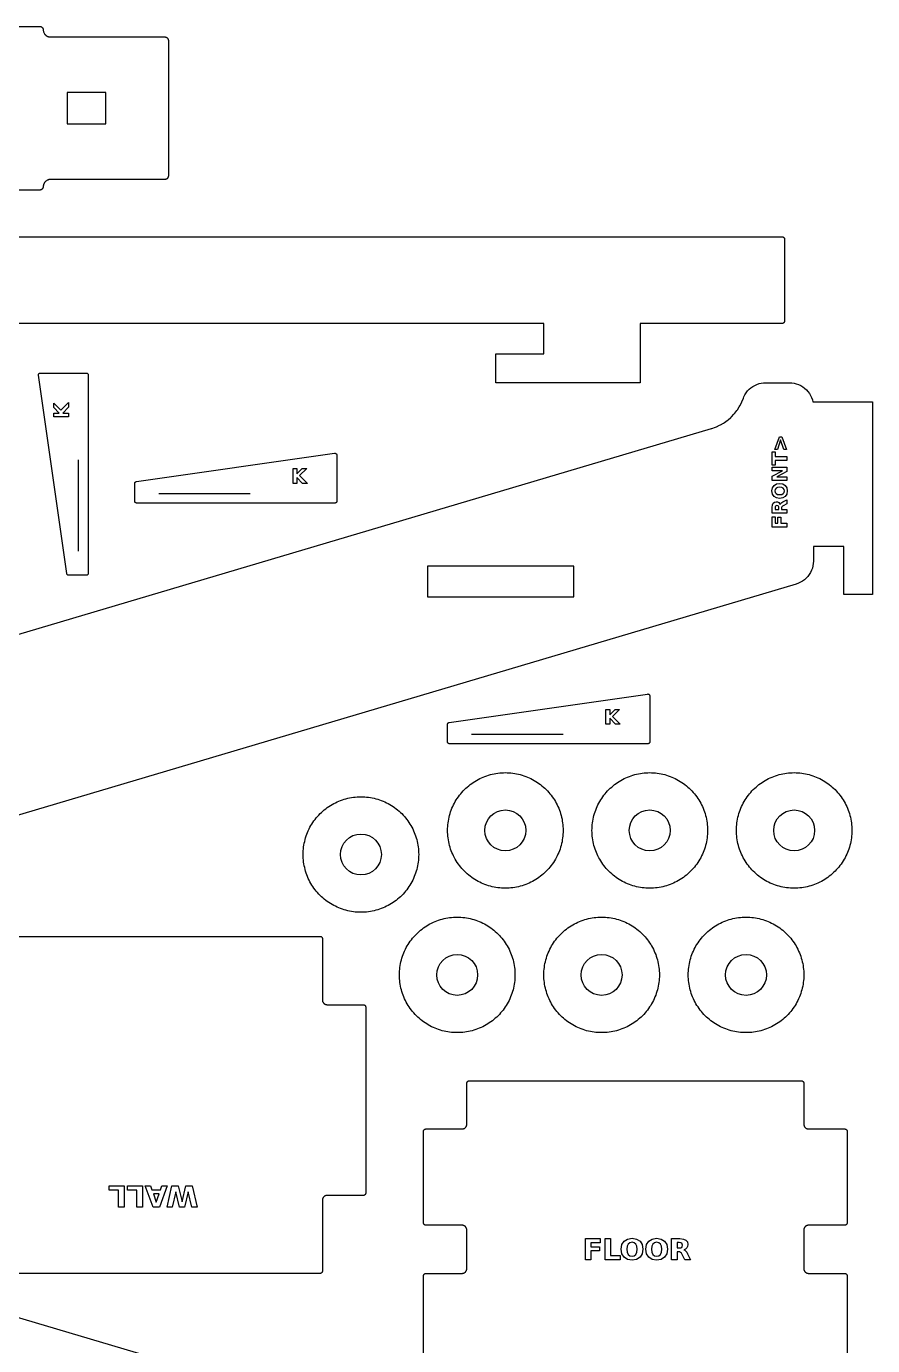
# Model space of a CAD drawing. Header units: millimetres. Extents: x 189 to 489, y 95 to 286.
# Drawn here: x 426 to 488, y 167.6 to 264.2 of the extents above; entities that cross this region are included whole.
import ezdxf

# ---------------------------------------------------------------- set-up
doc = ezdxf.new("R2010")
doc.units = ezdxf.units.MM
doc.header["$MEASUREMENT"] = 0
doc.layers.add('CUT', color=7, linetype='Continuous', lineweight=0)
doc.layers.add('ENGRAVE', color=7, linetype='Continuous', lineweight=0)

msp = doc.modelspace()

# ---------------------------------------------------------------- linework, layer by layer
at = {"layer": 'CUT', "color": 1, "lineweight": 25, "true_color": 0xff0000}
for points in [[(385.145, 264.231), (426.95, 264.231), (426.975, 264.229), (427, 264.226), (427.024, 264.22), (427.048, 264.212), (427.071, 264.201), (427.093, 264.189), (427.113, 264.174), (427.132, 264.158), (427.15, 264.139), (427.165, 264.12), (427.179, 264.098), (427.19, 264.076), (427.2, 264.053), (427.207, 264.029), (427.212, 264.004), (427.214, 263.979), (427.216, 263.938), (427.217, 263.925), (427.223, 263.887), (427.226, 263.874), (427.235, 263.836), (427.239, 263.824), (427.252, 263.787), (427.257, 263.775), (427.274, 263.74), (427.28, 263.729), (427.3, 263.695), (427.307, 263.684), (427.33, 263.653), (427.338, 263.643), (427.365, 263.614), (427.374, 263.605), (427.403, 263.579), (427.413, 263.571), (427.444, 263.547), (427.455, 263.54), (427.488, 263.52), (427.499, 263.514), (427.535, 263.498), (427.547, 263.493), (427.583, 263.479), (427.596, 263.476), (427.634, 263.466), (427.646, 263.464), (427.685, 263.458), (427.698, 263.457), (427.74, 263.455), (427.746, 263.454), (436.122, 263.454), (436.147, 263.453), (436.173, 263.449), (436.198, 263.443), (436.223, 263.434), (436.246, 263.423), (436.269, 263.41), (436.289, 263.394), (436.309, 263.377), (436.326, 263.358), (436.342, 263.337), (436.355, 263.315), (436.366, 263.291), (436.375, 263.267), (436.381, 263.241), (436.385, 263.216), (436.386, 263.19), (436.386, 253.277), (436.385, 253.251), (436.381, 253.225), (436.375, 253.2), (436.366, 253.176), (436.355, 253.152), (436.342, 253.13), (436.326, 253.109), (436.309, 253.09), (436.289, 253.072), (436.269, 253.057), (436.246, 253.043), (436.223, 253.032), (436.198, 253.024), (436.173, 253.017), (436.147, 253.013), (436.122, 253.012), (427.746, 253.012), (427.74, 253.012), (427.698, 253.01), (427.685, 253.009), (427.646, 253.003), (427.634, 253), (427.596, 252.991), (427.583, 252.987), (427.547, 252.974), (427.535, 252.969), (427.499, 252.953), (427.488, 252.946), (427.455, 252.926), (427.444, 252.919), (427.413, 252.896), (427.403, 252.888), (427.374, 252.862), (427.365, 252.852), (427.338, 252.824), (427.33, 252.814), (427.307, 252.782), (427.3, 252.771), (427.28, 252.738), (427.274, 252.727), (427.257, 252.691), (427.252, 252.679), (427.239, 252.643), (427.235, 252.63), (427.226, 252.593), (427.223, 252.58), (427.217, 252.541), (427.216, 252.528), (427.214, 252.488), (427.212, 252.463), (427.207, 252.438), (427.2, 252.414), (427.19, 252.391), (427.179, 252.368), (427.165, 252.347), (427.15, 252.327), (427.132, 252.309), (427.113, 252.293), (427.093, 252.278), (427.071, 252.265), (427.048, 252.255), (427.024, 252.247), (427, 252.241), (426.975, 252.237), (426.95, 252.236), (385.145, 252.236)], [(372.535, 248.814), (481.365, 248.814), (481.383, 248.813), (481.4, 248.811), (481.416, 248.807), (481.433, 248.801), (481.448, 248.793), (481.463, 248.784), (481.477, 248.774), (481.49, 248.763), (481.502, 248.75), (481.512, 248.736), (481.521, 248.721), (481.528, 248.705), (481.534, 248.689), (481.538, 248.672), (481.541, 248.655), (481.542, 248.638), (481.542, 242.641), (481.541, 242.623), (481.538, 242.606), (481.534, 242.589), (481.528, 242.573), (481.521, 242.557), (481.512, 242.543), (481.502, 242.529), (481.49, 242.516), (481.477, 242.504), (481.463, 242.494), (481.448, 242.485), (481.433, 242.478), (481.416, 242.472), (481.4, 242.468), (481.383, 242.465), (481.365, 242.464), (470.958, 242.464), (470.958, 240.242), (470.958, 238.125), (460.375, 238.125), (460.375, 240.242), (463.903, 240.242), (463.903, 242.464), (410.986, 242.464)], [(367.09, 202.371), (476.177, 234.766), (476.217, 234.779), (476.473, 234.869), (476.551, 234.9), (476.779, 235.005), (476.853, 235.043), (477.07, 235.169), (477.14, 235.215), (477.344, 235.36), (477.41, 235.412), (477.599, 235.577), (477.659, 235.634), (477.832, 235.816), (477.887, 235.879), (478.042, 236.077), (478.09, 236.145), (478.226, 236.356), (478.267, 236.428), (478.382, 236.651), (478.417, 236.727), (478.526, 236.999), (478.527, 236.998), (478.565, 237.095), (478.642, 237.244), (478.733, 237.385), (478.837, 237.517), (478.953, 237.638), (479.08, 237.748), (479.216, 237.845), (479.362, 237.929), (479.514, 237.999), (479.673, 238.054), (479.836, 238.093), (480.002, 238.117), (480.17, 238.125), (481.894, 238.125), (482.067, 238.117), (482.238, 238.091), (482.406, 238.049), (482.569, 237.991), (482.725, 237.917), (482.874, 237.828), (483.013, 237.725), (483.141, 237.608), (483.257, 237.48), (483.361, 237.341), (483.45, 237.193), (483.524, 237.036), (483.582, 236.873), (483.622, 236.714), (485.88, 236.714), (487.997, 236.714), (487.997, 222.603), (485.88, 222.603), (485.88, 226.131), (483.658, 226.131), (483.658, 225.056), (483.649, 224.882), (483.624, 224.71), (483.581, 224.542), (483.522, 224.378), (483.448, 224.221), (483.358, 224.072), (483.254, 223.933), (483.137, 223.804), (483.007, 223.688), (482.867, 223.585), (482.718, 223.496), (482.56, 223.423), (482.396, 223.365), (378.899, 192.63)], [(423.157, 197.556), (447.499, 197.556), (447.516, 197.555), (447.533, 197.552), (447.55, 197.548), (447.566, 197.542), (447.582, 197.535), (447.597, 197.526), (447.611, 197.516), (447.623, 197.504), (447.635, 197.491), (447.645, 197.477), (447.654, 197.462), (447.662, 197.447), (447.667, 197.43), (447.672, 197.414), (447.674, 197.396), (447.675, 197.379), (447.675, 192.901), (447.675, 192.897), (447.676, 192.869), (447.677, 192.86), (447.681, 192.834), (447.683, 192.826), (447.689, 192.801), (447.692, 192.792), (447.7, 192.768), (447.704, 192.76), (447.715, 192.737), (447.719, 192.729), (447.732, 192.707), (447.737, 192.699), (447.752, 192.679), (447.758, 192.672), (447.775, 192.653), (447.782, 192.647), (447.801, 192.629), (447.807, 192.624), (447.828, 192.608), (447.835, 192.603), (447.858, 192.59), (447.865, 192.586), (447.889, 192.575), (447.897, 192.572), (447.921, 192.563), (447.93, 192.56), (447.955, 192.554), (447.963, 192.552), (447.989, 192.548), (447.998, 192.548), (448.026, 192.546), (448.03, 192.546), (450.674, 192.546), (450.674, 192.546), (450.691, 192.545), (450.708, 192.543), (450.725, 192.539), (450.741, 192.533), (450.757, 192.525), (450.772, 192.516), (450.786, 192.506), (450.798, 192.494), (450.81, 192.482), (450.82, 192.468), (450.829, 192.453), (450.837, 192.437), (450.842, 192.421), (450.847, 192.404), (450.849, 192.387), (450.85, 192.37), (450.85, 178.752), (450.849, 178.735), (450.847, 178.718), (450.842, 178.701), (450.837, 178.685), (450.829, 178.669), (450.82, 178.655), (450.81, 178.641), (450.798, 178.628), (450.786, 178.616), (450.772, 178.606), (450.757, 178.597), (450.741, 178.59), (450.725, 178.584), (450.708, 178.58), (450.691, 178.577), (450.674, 178.576), (448.03, 178.576), (448.026, 178.576), (447.998, 178.575), (447.989, 178.574), (447.963, 178.57), (447.955, 178.568), (447.93, 178.562), (447.921, 178.559), (447.897, 178.551), (447.889, 178.547), (447.865, 178.536), (447.858, 178.532), (447.835, 178.519), (447.828, 178.514), (447.807, 178.499), (447.801, 178.493), (447.782, 178.476), (447.775, 178.47), (447.758, 178.45), (447.752, 178.444), (447.737, 178.423), (447.732, 178.416), (447.719, 178.393), (447.715, 178.386), (447.704, 178.362), (447.7, 178.354), (447.692, 178.33), (447.689, 178.322), (447.683, 178.296), (447.681, 178.288), (447.677, 178.262), (447.676, 178.254), (447.675, 178.225), (447.675, 178.221), (447.675, 173.037), (447.674, 173.02), (447.672, 173.003), (447.667, 172.986), (447.662, 172.97), (447.654, 172.954), (447.645, 172.94), (447.635, 172.926), (447.623, 172.913), (447.611, 172.901), (447.597, 172.891), (447.582, 172.882), (447.566, 172.875), (447.55, 172.869), (447.533, 172.865), (447.516, 172.862), (447.499, 172.861), (423.157, 172.861)], [(455.083, 165.982), (455.083, 172.685), (455.084, 172.702), (455.087, 172.719), (455.091, 172.736), (455.097, 172.752), (455.104, 172.768), (455.113, 172.783), (455.123, 172.797), (455.135, 172.809), (455.148, 172.821), (455.162, 172.831), (455.177, 172.84), (455.192, 172.848), (455.209, 172.854), (455.225, 172.858), (455.242, 172.86), (455.26, 172.861), (457.903, 172.861), (457.908, 172.861), (457.936, 172.863), (457.944, 172.863), (457.97, 172.867), (457.979, 172.869), (458.004, 172.875), (458.012, 172.878), (458.036, 172.887), (458.044, 172.89), (458.068, 172.901), (458.076, 172.905), (458.098, 172.918), (458.105, 172.923), (458.126, 172.939), (458.133, 172.944), (458.152, 172.962), (458.158, 172.968), (458.175, 172.987), (458.181, 172.994), (458.196, 173.014), (458.201, 173.022), (458.214, 173.044), (458.219, 173.052), (458.23, 173.075), (458.233, 173.083), (458.242, 173.107), (458.244, 173.116), (458.251, 173.141), (458.252, 173.149), (458.256, 173.175), (458.257, 173.184), (458.258, 173.212), (458.258, 173.216), (458.258, 176.034), (458.258, 176.038), (458.257, 176.066), (458.256, 176.075), (458.252, 176.101), (458.251, 176.109), (458.244, 176.134), (458.242, 176.143), (458.233, 176.167), (458.23, 176.175), (458.219, 176.198), (458.214, 176.206), (458.201, 176.228), (458.196, 176.236), (458.181, 176.256), (458.175, 176.263), (458.158, 176.282), (458.152, 176.288), (458.133, 176.306), (458.126, 176.311), (458.105, 176.327), (458.098, 176.332), (458.076, 176.345), (458.068, 176.349), (458.044, 176.36), (458.036, 176.363), (458.012, 176.372), (458.004, 176.375), (457.979, 176.381), (457.97, 176.383), (457.944, 176.387), (457.936, 176.387), (457.908, 176.389), (457.903, 176.389), (455.26, 176.389), (455.242, 176.39), (455.225, 176.392), (455.209, 176.396), (455.192, 176.402), (455.177, 176.41), (455.162, 176.419), (455.148, 176.429), (455.135, 176.441), (455.123, 176.453), (455.113, 176.467), (455.104, 176.482), (455.097, 176.498), (455.091, 176.514), (455.087, 176.531), (455.084, 176.548), (455.083, 176.565), (455.083, 183.268), (455.084, 183.285), (455.087, 183.302), (455.091, 183.319), (455.097, 183.336), (455.104, 183.351), (455.113, 183.366), (455.123, 183.38), (455.135, 183.393), (455.148, 183.404), (455.162, 183.415), (455.177, 183.424), (455.192, 183.431), (455.209, 183.437), (455.225, 183.441), (455.242, 183.444), (455.26, 183.444), (457.903, 183.444), (457.908, 183.445), (457.936, 183.446), (457.944, 183.447), (457.97, 183.451), (457.979, 183.452), (458.004, 183.459), (458.012, 183.461), (458.036, 183.47), (458.044, 183.473), (458.068, 183.484), (458.076, 183.488), (458.098, 183.502), (458.105, 183.506), (458.126, 183.522), (458.133, 183.527), (458.152, 183.545), (458.158, 183.551), (458.175, 183.57), (458.181, 183.577), (458.196, 183.598), (458.201, 183.605), (458.214, 183.627), (458.219, 183.635), (458.23, 183.658), (458.233, 183.666), (458.242, 183.691), (458.244, 183.699), (458.251, 183.724), (458.252, 183.733), (458.256, 183.758), (458.257, 183.767), (458.258, 183.795), (458.258, 183.799), (458.258, 186.796), (458.259, 186.813), (458.262, 186.83), (458.266, 186.847), (458.272, 186.863), (458.279, 186.879), (458.288, 186.894), (458.298, 186.908), (458.31, 186.921), (458.323, 186.932), (458.337, 186.942), (458.352, 186.951), (458.367, 186.959), (458.384, 186.965), (458.4, 186.969), (458.417, 186.971), (458.435, 186.972), (482.776, 186.972), (482.794, 186.971), (482.811, 186.969), (482.828, 186.965), (482.844, 186.959), (482.86, 186.951), (482.874, 186.942), (482.888, 186.932), (482.901, 186.921), (482.913, 186.908), (482.923, 186.894), (482.932, 186.879), (482.939, 186.863), (482.945, 186.847), (482.949, 186.83), (482.952, 186.813), (482.953, 186.796), (482.953, 183.799), (482.953, 183.795), (482.954, 183.767), (482.955, 183.758), (482.959, 183.733), (482.961, 183.724), (482.967, 183.699), (482.969, 183.691), (482.978, 183.666), (482.981, 183.658), (482.993, 183.635), (482.997, 183.627), (483.01, 183.605), (483.015, 183.598), (483.03, 183.577), (483.036, 183.57), (483.053, 183.551), (483.059, 183.545), (483.079, 183.527), (483.085, 183.522), (483.106, 183.506), (483.113, 183.502), (483.136, 183.488), (483.143, 183.484), (483.167, 183.473), (483.175, 183.47), (483.199, 183.461), (483.207, 183.459), (483.233, 183.452), (483.241, 183.451), (483.267, 183.447), (483.275, 183.446), (483.303, 183.445), (483.308, 183.444), (485.951, 183.444), (485.969, 183.444), (485.986, 183.441), (486.003, 183.437), (486.019, 183.431), (486.035, 183.424), (486.049, 183.415), (486.063, 183.404), (486.076, 183.393), (486.088, 183.38), (486.098, 183.366), (486.107, 183.351), (486.114, 183.336), (486.12, 183.319), (486.124, 183.302), (486.127, 183.285), (486.128, 183.268), (486.128, 176.565), (486.127, 176.548), (486.124, 176.531), (486.12, 176.514), (486.114, 176.498), (486.107, 176.482), (486.098, 176.467), (486.088, 176.453), (486.076, 176.441), (486.063, 176.429), (486.049, 176.419), (486.035, 176.41), (486.019, 176.402), (486.003, 176.396), (485.986, 176.392), (485.969, 176.39), (485.951, 176.389), (483.308, 176.389), (483.303, 176.389), (483.275, 176.387), (483.267, 176.387), (483.241, 176.383), (483.233, 176.381), (483.207, 176.375), (483.199, 176.372), (483.175, 176.363), (483.167, 176.36), (483.143, 176.349), (483.136, 176.345), (483.113, 176.332), (483.106, 176.327), (483.085, 176.311), (483.079, 176.306), (483.059, 176.288), (483.053, 176.282), (483.036, 176.263), (483.03, 176.256), (483.015, 176.236), (483.01, 176.228), (482.997, 176.206), (482.993, 176.198), (482.981, 176.175), (482.978, 176.167), (482.969, 176.143), (482.967, 176.134), (482.961, 176.109), (482.959, 176.101), (482.955, 176.075), (482.954, 176.066), (482.953, 176.038), (482.953, 176.034), (482.953, 173.216), (482.953, 173.212), (482.954, 173.184), (482.955, 173.175), (482.959, 173.149), (482.961, 173.141), (482.967, 173.116), (482.969, 173.107), (482.978, 173.083), (482.981, 173.075), (482.993, 173.052), (482.997, 173.044), (483.01, 173.022), (483.015, 173.014), (483.03, 172.994), (483.036, 172.987), (483.053, 172.968), (483.059, 172.962), (483.079, 172.944), (483.085, 172.939), (483.106, 172.923), (483.113, 172.918), (483.136, 172.905), (483.143, 172.901), (483.167, 172.89), (483.175, 172.887), (483.199, 172.878), (483.207, 172.875), (483.233, 172.869), (483.241, 172.867), (483.267, 172.863), (483.275, 172.863), (483.303, 172.861), (483.308, 172.861), (485.951, 172.861), (485.969, 172.86), (485.986, 172.858), (486.003, 172.854), (486.019, 172.848), (486.035, 172.84), (486.049, 172.831), (486.063, 172.821), (486.076, 172.809), (486.088, 172.797), (486.098, 172.783), (486.107, 172.768), (486.114, 172.752), (486.12, 172.736), (486.124, 172.719), (486.127, 172.702), (486.128, 172.685), (486.128, 165.982)], [(378.899, 183.431), (482.396, 152.696)]]:
    msp.add_lwpolyline(points, dxfattribs=at)
for points in [[(431.8, 259.38), (428.978, 259.38), (428.978, 257.087), (431.8, 257.087), (431.8, 259.38)], [(430.508, 224.155), (430.508, 224.141), (430.506, 224.127), (430.502, 224.114), (430.498, 224.101), (430.492, 224.088), (430.485, 224.077), (430.476, 224.065), (430.467, 224.055), (430.457, 224.046), (430.446, 224.038), (430.434, 224.031), (430.421, 224.025), (430.408, 224.02), (430.395, 224.017), (430.381, 224.015), (430.367, 224.014), (429.078, 224.014), (429.065, 224.015), (429.052, 224.016), (429.039, 224.02), (429.026, 224.024), (429.014, 224.03), (429.002, 224.036), (428.991, 224.044), (428.981, 224.053), (428.972, 224.063), (428.963, 224.073), (428.956, 224.085), (428.95, 224.096), (428.945, 224.109), (428.941, 224.122), (428.939, 224.135), (426.862, 238.669), (426.861, 238.684), (426.861, 238.698), (426.863, 238.712), (426.866, 238.726), (426.87, 238.739), (426.876, 238.752), (426.883, 238.765), (426.891, 238.776), (426.9, 238.787), (426.911, 238.797), (426.922, 238.806), (426.934, 238.813), (426.947, 238.819), (426.96, 238.824), (426.974, 238.828), (426.988, 238.83), (427.002, 238.831), (430.367, 238.831), (430.381, 238.83), (430.395, 238.828), (430.408, 238.824), (430.421, 238.82), (430.434, 238.814), (430.446, 238.807), (430.457, 238.799), (430.467, 238.789), (430.476, 238.779), (430.485, 238.768), (430.492, 238.756), (430.498, 238.743), (430.502, 238.73), (430.506, 238.717), (430.508, 238.703), (430.508, 238.689), (430.508, 224.155)], [(434.058, 229.306), (434.044, 229.306), (434.03, 229.308), (434.017, 229.312), (434.004, 229.316), (433.991, 229.322), (433.979, 229.329), (433.968, 229.338), (433.958, 229.347), (433.949, 229.357), (433.94, 229.368), (433.933, 229.38), (433.927, 229.393), (433.923, 229.406), (433.919, 229.419), (433.917, 229.433), (433.917, 229.447), (433.917, 230.735), (433.917, 230.749), (433.919, 230.762), (433.922, 230.775), (433.927, 230.788), (433.932, 230.8), (433.939, 230.812), (433.947, 230.823), (433.956, 230.833), (433.965, 230.842), (433.976, 230.85), (433.987, 230.858), (433.999, 230.864), (434.012, 230.869), (434.025, 230.873), (434.038, 230.875), (448.572, 232.951), (448.586, 232.953), (448.601, 232.953), (448.615, 232.951), (448.629, 232.948), (448.642, 232.944), (448.655, 232.938), (448.668, 232.931), (448.679, 232.923), (448.69, 232.914), (448.7, 232.903), (448.708, 232.892), (448.716, 232.88), (448.722, 232.867), (448.727, 232.854), (448.73, 232.84), (448.733, 232.826), (448.733, 232.812), (448.733, 229.447), (448.733, 229.433), (448.731, 229.419), (448.727, 229.406), (448.723, 229.393), (448.717, 229.38), (448.71, 229.368), (448.701, 229.357), (448.692, 229.347), (448.682, 229.338), (448.671, 229.329), (448.659, 229.322), (448.646, 229.316), (448.633, 229.312), (448.62, 229.308), (448.606, 229.306), (448.592, 229.306), (434.058, 229.306)], [(455.365, 224.683), (455.365, 222.425), (466.09, 222.425), (466.09, 224.683), (455.365, 224.683)], [(456.988, 211.667), (456.975, 211.667), (456.961, 211.669), (456.947, 211.673), (456.934, 211.677), (456.922, 211.683), (456.91, 211.69), (456.899, 211.699), (456.889, 211.708), (456.879, 211.718), (456.871, 211.729), (456.864, 211.741), (456.858, 211.754), (456.853, 211.767), (456.85, 211.78), (456.848, 211.794), (456.847, 211.808), (456.847, 213.097), (456.848, 213.11), (456.85, 213.123), (456.853, 213.136), (456.857, 213.149), (456.863, 213.161), (456.87, 213.173), (456.877, 213.184), (456.886, 213.194), (456.896, 213.203), (456.907, 213.211), (456.918, 213.219), (456.93, 213.225), (456.942, 213.23), (456.955, 213.234), (456.968, 213.236), (471.503, 215.313), (471.517, 215.314), (471.531, 215.314), (471.545, 215.312), (471.559, 215.309), (471.573, 215.305), (471.586, 215.299), (471.598, 215.292), (471.61, 215.284), (471.62, 215.275), (471.63, 215.264), (471.639, 215.253), (471.646, 215.241), (471.653, 215.228), (471.657, 215.215), (471.661, 215.201), (471.663, 215.187), (471.664, 215.173), (471.664, 211.808), (471.663, 211.794), (471.661, 211.78), (471.658, 211.767), (471.653, 211.754), (471.647, 211.741), (471.64, 211.729), (471.632, 211.718), (471.623, 211.708), (471.612, 211.699), (471.601, 211.69), (471.589, 211.683), (471.577, 211.677), (471.564, 211.673), (471.55, 211.669), (471.537, 211.667), (471.523, 211.667), (456.988, 211.667)], [(465.314, 205.317), (465.312, 205.178), (465.305, 205.04), (465.294, 204.902), (465.278, 204.764), (465.257, 204.627), (465.233, 204.491), (465.203, 204.355), (465.17, 204.221), (465.132, 204.088), (465.089, 203.956), (465.043, 203.825), (464.992, 203.697), (464.937, 203.57), (464.877, 203.444), (464.814, 203.321), (464.747, 203.2), (464.676, 203.081), (464.6, 202.965), (464.522, 202.851), (464.439, 202.74), (464.353, 202.631), (464.263, 202.525), (464.17, 202.423), (464.074, 202.323), (463.974, 202.227), (463.872, 202.134), (463.766, 202.044), (463.658, 201.958), (463.546, 201.876), (463.432, 201.797), (463.316, 201.722), (463.197, 201.65), (463.076, 201.583), (462.953, 201.52), (462.828, 201.461), (462.701, 201.406), (462.572, 201.355), (462.441, 201.308), (462.309, 201.266), (462.176, 201.228), (462.042, 201.194), (461.906, 201.165), (461.77, 201.14), (461.633, 201.12), (461.495, 201.104), (461.357, 201.092), (461.219, 201.086), (461.081, 201.083), (460.942, 201.086), (460.804, 201.092), (460.666, 201.104), (460.528, 201.12), (460.391, 201.14), (460.255, 201.165), (460.119, 201.194), (459.985, 201.228), (459.852, 201.266), (459.72, 201.308), (459.589, 201.355), (459.461, 201.406), (459.333, 201.461), (459.208, 201.52), (459.085, 201.583), (458.964, 201.65), (458.845, 201.722), (458.729, 201.797), (458.615, 201.876), (458.503, 201.958), (458.395, 202.044), (458.289, 202.134), (458.187, 202.227), (458.087, 202.323), (457.991, 202.423), (457.898, 202.525), (457.808, 202.631), (457.722, 202.74), (457.64, 202.851), (457.561, 202.965), (457.486, 203.081), (457.414, 203.2), (457.347, 203.321), (457.284, 203.444), (457.225, 203.57), (457.169, 203.697), (457.119, 203.825), (457.072, 203.956), (457.03, 204.088), (456.991, 204.221), (456.958, 204.355), (456.929, 204.491), (456.904, 204.627), (456.883, 204.764), (456.868, 204.902), (456.856, 205.04), (456.849, 205.178), (456.847, 205.317), (456.849, 205.455), (456.856, 205.594), (456.868, 205.732), (456.883, 205.869), (456.904, 206.006), (456.929, 206.143), (456.958, 206.278), (456.991, 206.412), (457.03, 206.546), (457.072, 206.677), (457.119, 206.808), (457.169, 206.937), (457.225, 207.064), (457.284, 207.189), (457.347, 207.312), (457.414, 207.433), (457.486, 207.552), (457.561, 207.669), (457.64, 207.782), (457.722, 207.894), (457.808, 208.002), (457.898, 208.108), (457.991, 208.211), (458.087, 208.31), (458.187, 208.406), (458.289, 208.499), (458.395, 208.589), (458.503, 208.675), (458.615, 208.758), (458.729, 208.837), (458.845, 208.912), (458.964, 208.983), (459.085, 209.05), (459.208, 209.113), (459.333, 209.173), (459.461, 209.228), (459.589, 209.279), (459.72, 209.325), (459.852, 209.368), (459.985, 209.406), (460.119, 209.439), (460.255, 209.469), (460.391, 209.493), (460.528, 209.514), (460.666, 209.53), (460.804, 209.541), (460.942, 209.548), (461.081, 209.55), (461.219, 209.548), (461.357, 209.541), (461.495, 209.53), (461.633, 209.514), (461.77, 209.493), (461.906, 209.469), (462.042, 209.439), (462.176, 209.406), (462.309, 209.368), (462.441, 209.325), (462.572, 209.279), (462.701, 209.228), (462.828, 209.173), (462.953, 209.113), (463.076, 209.05), (463.197, 208.983), (463.316, 208.912), (463.432, 208.837), (463.546, 208.758), (463.658, 208.675), (463.766, 208.589), (463.872, 208.499), (463.974, 208.406), (464.074, 208.31), (464.17, 208.211), (464.263, 208.108), (464.353, 208.002), (464.439, 207.894), (464.522, 207.782), (464.6, 207.669), (464.676, 207.552), (464.747, 207.433), (464.814, 207.312), (464.877, 207.189), (464.937, 207.064), (464.992, 206.937), (465.043, 206.808), (465.089, 206.677), (465.132, 206.546), (465.17, 206.412), (465.203, 206.278), (465.233, 206.143), (465.257, 206.006), (465.278, 205.869), (465.294, 205.732), (465.305, 205.594), (465.312, 205.455), (465.314, 205.317)], [(475.897, 205.317), (475.895, 205.178), (475.888, 205.04), (475.877, 204.902), (475.861, 204.764), (475.841, 204.627), (475.816, 204.491), (475.787, 204.355), (475.753, 204.221), (475.715, 204.088), (475.673, 203.956), (475.626, 203.825), (475.575, 203.697), (475.52, 203.57), (475.461, 203.444), (475.397, 203.321), (475.33, 203.2), (475.259, 203.081), (475.184, 202.965), (475.105, 202.851), (475.022, 202.74), (474.936, 202.631), (474.847, 202.525), (474.754, 202.423), (474.657, 202.323), (474.558, 202.227), (474.455, 202.134), (474.349, 202.044), (474.241, 201.958), (474.13, 201.876), (474.016, 201.797), (473.899, 201.722), (473.781, 201.65), (473.659, 201.583), (473.536, 201.52), (473.411, 201.461), (473.284, 201.406), (473.155, 201.355), (473.025, 201.308), (472.893, 201.266), (472.76, 201.228), (472.625, 201.194), (472.49, 201.165), (472.353, 201.14), (472.216, 201.12), (472.079, 201.104), (471.941, 201.092), (471.802, 201.086), (471.664, 201.083), (471.525, 201.086), (471.387, 201.092), (471.249, 201.104), (471.111, 201.12), (470.974, 201.14), (470.838, 201.165), (470.703, 201.194), (470.568, 201.228), (470.435, 201.266), (470.303, 201.308), (470.173, 201.355), (470.044, 201.406), (469.917, 201.461), (469.792, 201.52), (469.668, 201.583), (469.547, 201.65), (469.428, 201.722), (469.312, 201.797), (469.198, 201.876), (469.087, 201.958), (468.978, 202.044), (468.873, 202.134), (468.77, 202.227), (468.67, 202.323), (468.574, 202.423), (468.481, 202.525), (468.391, 202.631), (468.305, 202.74), (468.223, 202.851), (468.144, 202.965), (468.069, 203.081), (467.998, 203.2), (467.93, 203.321), (467.867, 203.444), (467.808, 203.57), (467.753, 203.697), (467.702, 203.825), (467.655, 203.956), (467.613, 204.088), (467.575, 204.221), (467.541, 204.355), (467.512, 204.491), (467.487, 204.627), (467.467, 204.764), (467.451, 204.902), (467.44, 205.04), (467.433, 205.178), (467.431, 205.317), (467.433, 205.455), (467.44, 205.594), (467.451, 205.732), (467.467, 205.869), (467.487, 206.006), (467.512, 206.143), (467.541, 206.278), (467.575, 206.412), (467.613, 206.546), (467.655, 206.677), (467.702, 206.808), (467.753, 206.937), (467.808, 207.064), (467.867, 207.189), (467.93, 207.312), (467.998, 207.433), (468.069, 207.552), (468.144, 207.669), (468.223, 207.782), (468.305, 207.894), (468.391, 208.002), (468.481, 208.108), (468.574, 208.211), (468.67, 208.31), (468.77, 208.406), (468.873, 208.499), (468.978, 208.589), (469.087, 208.675), (469.198, 208.758), (469.312, 208.837), (469.428, 208.912), (469.547, 208.983), (469.668, 209.05), (469.792, 209.113), (469.917, 209.173), (470.044, 209.228), (470.173, 209.279), (470.303, 209.325), (470.435, 209.368), (470.568, 209.406), (470.703, 209.439), (470.838, 209.469), (470.974, 209.493), (471.111, 209.514), (471.249, 209.53), (471.387, 209.541), (471.525, 209.548), (471.664, 209.55), (471.802, 209.548), (471.941, 209.541), (472.079, 209.53), (472.216, 209.514), (472.353, 209.493), (472.49, 209.469), (472.625, 209.439), (472.76, 209.406), (472.893, 209.368), (473.025, 209.325), (473.155, 209.279), (473.284, 209.228), (473.411, 209.173), (473.536, 209.113), (473.659, 209.05), (473.781, 208.983), (473.899, 208.912), (474.016, 208.837), (474.13, 208.758), (474.241, 208.675), (474.349, 208.589), (474.455, 208.499), (474.558, 208.406), (474.657, 208.31), (474.754, 208.211), (474.847, 208.108), (474.936, 208.002), (475.022, 207.894), (475.105, 207.782), (475.184, 207.669), (475.259, 207.552), (475.33, 207.433), (475.397, 207.312), (475.461, 207.189), (475.52, 207.064), (475.575, 206.937), (475.626, 206.808), (475.673, 206.677), (475.715, 206.546), (475.753, 206.412), (475.787, 206.278), (475.816, 206.143), (475.841, 206.006), (475.861, 205.869), (475.877, 205.732), (475.888, 205.594), (475.895, 205.455), (475.897, 205.317)], [(486.481, 205.317), (486.478, 205.178), (486.471, 205.04), (486.46, 204.902), (486.444, 204.764), (486.424, 204.627), (486.399, 204.491), (486.37, 204.355), (486.336, 204.221), (486.298, 204.088), (486.256, 203.956), (486.209, 203.825), (486.158, 203.697), (486.103, 203.57), (486.044, 203.444), (485.981, 203.321), (485.913, 203.2), (485.842, 203.081), (485.767, 202.965), (485.688, 202.851), (485.606, 202.74), (485.52, 202.631), (485.43, 202.525), (485.337, 202.423), (485.241, 202.323), (485.141, 202.227), (485.038, 202.134), (484.933, 202.044), (484.824, 201.958), (484.713, 201.876), (484.599, 201.797), (484.483, 201.722), (484.364, 201.65), (484.243, 201.583), (484.12, 201.52), (483.994, 201.461), (483.867, 201.406), (483.738, 201.355), (483.608, 201.308), (483.476, 201.266), (483.343, 201.228), (483.209, 201.194), (483.073, 201.165), (482.937, 201.14), (482.8, 201.12), (482.662, 201.104), (482.524, 201.092), (482.386, 201.086), (482.247, 201.083), (482.109, 201.086), (481.97, 201.092), (481.832, 201.104), (481.695, 201.12), (481.558, 201.14), (481.421, 201.165), (481.286, 201.194), (481.152, 201.228), (481.018, 201.266), (480.886, 201.308), (480.756, 201.355), (480.627, 201.406), (480.5, 201.461), (480.375, 201.52), (480.252, 201.583), (480.131, 201.65), (480.012, 201.722), (479.895, 201.797), (479.781, 201.876), (479.67, 201.958), (479.562, 202.044), (479.456, 202.134), (479.353, 202.227), (479.254, 202.323), (479.157, 202.423), (479.064, 202.525), (478.975, 202.631), (478.889, 202.74), (478.806, 202.851), (478.727, 202.965), (478.652, 203.081), (478.581, 203.2), (478.514, 203.321), (478.45, 203.444), (478.391, 203.57), (478.336, 203.697), (478.285, 203.825), (478.239, 203.956), (478.196, 204.088), (478.158, 204.221), (478.124, 204.355), (478.095, 204.491), (478.07, 204.627), (478.05, 204.764), (478.034, 204.902), (478.023, 205.04), (478.016, 205.178), (478.014, 205.317), (478.016, 205.455), (478.023, 205.594), (478.034, 205.732), (478.05, 205.869), (478.07, 206.006), (478.095, 206.143), (478.124, 206.278), (478.158, 206.412), (478.196, 206.546), (478.239, 206.677), (478.285, 206.808), (478.336, 206.937), (478.391, 207.064), (478.45, 207.189), (478.514, 207.312), (478.581, 207.433), (478.652, 207.552), (478.727, 207.669), (478.806, 207.782), (478.889, 207.894), (478.975, 208.002), (479.064, 208.108), (479.157, 208.211), (479.254, 208.31), (479.353, 208.406), (479.456, 208.499), (479.562, 208.589), (479.67, 208.675), (479.781, 208.758), (479.895, 208.837), (480.012, 208.912), (480.131, 208.983), (480.252, 209.05), (480.375, 209.113), (480.5, 209.173), (480.627, 209.228), (480.756, 209.279), (480.886, 209.325), (481.018, 209.368), (481.152, 209.406), (481.286, 209.439), (481.421, 209.469), (481.558, 209.493), (481.695, 209.514), (481.832, 209.53), (481.97, 209.541), (482.109, 209.548), (482.247, 209.55), (482.386, 209.548), (482.524, 209.541), (482.662, 209.53), (482.8, 209.514), (482.937, 209.493), (483.073, 209.469), (483.209, 209.439), (483.343, 209.406), (483.476, 209.368), (483.608, 209.325), (483.738, 209.279), (483.867, 209.228), (483.994, 209.173), (484.12, 209.113), (484.243, 209.05), (484.364, 208.983), (484.483, 208.912), (484.599, 208.837), (484.713, 208.758), (484.824, 208.675), (484.933, 208.589), (485.038, 208.499), (485.141, 208.406), (485.241, 208.31), (485.337, 208.211), (485.43, 208.108), (485.52, 208.002), (485.606, 207.894), (485.688, 207.782), (485.767, 207.669), (485.842, 207.552), (485.913, 207.433), (485.981, 207.312), (486.044, 207.189), (486.103, 207.064), (486.158, 206.937), (486.209, 206.808), (486.256, 206.677), (486.298, 206.546), (486.336, 206.412), (486.37, 206.278), (486.399, 206.143), (486.424, 206.006), (486.444, 205.869), (486.46, 205.732), (486.471, 205.594), (486.478, 205.455), (486.481, 205.317)], [(454.731, 203.553), (454.728, 203.414), (454.721, 203.276), (454.71, 203.138), (454.694, 203), (454.674, 202.863), (454.649, 202.727), (454.62, 202.591), (454.586, 202.457), (454.548, 202.324), (454.506, 202.192), (454.459, 202.062), (454.408, 201.933), (454.353, 201.806), (454.294, 201.68), (454.231, 201.557), (454.163, 201.436), (454.092, 201.317), (454.017, 201.201), (453.938, 201.087), (453.856, 200.976), (453.77, 200.867), (453.68, 200.762), (453.587, 200.659), (453.491, 200.559), (453.391, 200.463), (453.288, 200.37), (453.183, 200.28), (453.074, 200.194), (452.963, 200.112), (452.849, 200.033), (452.733, 199.958), (452.614, 199.887), (452.493, 199.819), (452.37, 199.756), (452.244, 199.697), (452.117, 199.642), (451.988, 199.591), (451.858, 199.544), (451.726, 199.502), (451.593, 199.464), (451.459, 199.43), (451.323, 199.401), (451.187, 199.376), (451.05, 199.356), (450.912, 199.34), (450.774, 199.329), (450.636, 199.322), (450.497, 199.319), (450.359, 199.322), (450.22, 199.329), (450.082, 199.34), (449.945, 199.356), (449.808, 199.376), (449.671, 199.401), (449.536, 199.43), (449.402, 199.464), (449.268, 199.502), (449.136, 199.544), (449.006, 199.591), (448.877, 199.642), (448.75, 199.697), (448.625, 199.756), (448.502, 199.819), (448.381, 199.887), (448.262, 199.958), (448.145, 200.033), (448.031, 200.112), (447.92, 200.194), (447.812, 200.28), (447.706, 200.37), (447.603, 200.463), (447.504, 200.559), (447.407, 200.659), (447.314, 200.762), (447.225, 200.867), (447.139, 200.976), (447.056, 201.087), (446.977, 201.201), (446.902, 201.317), (446.831, 201.436), (446.764, 201.557), (446.7, 201.68), (446.641, 201.806), (446.586, 201.933), (446.535, 202.062), (446.489, 202.192), (446.446, 202.324), (446.408, 202.457), (446.374, 202.591), (446.345, 202.727), (446.32, 202.863), (446.3, 203), (446.284, 203.138), (446.273, 203.276), (446.266, 203.414), (446.264, 203.553), (446.266, 203.691), (446.273, 203.83), (446.284, 203.968), (446.3, 204.105), (446.32, 204.242), (446.345, 204.379), (446.374, 204.514), (446.408, 204.648), (446.446, 204.782), (446.489, 204.914), (446.535, 205.044), (446.586, 205.173), (446.641, 205.3), (446.7, 205.425), (446.764, 205.548), (446.831, 205.669), (446.902, 205.788), (446.977, 205.905), (447.056, 206.019), (447.139, 206.13), (447.225, 206.238), (447.314, 206.344), (447.407, 206.447), (447.504, 206.546), (447.603, 206.643), (447.706, 206.736), (447.812, 206.825), (447.92, 206.911), (448.031, 206.994), (448.145, 207.073), (448.262, 207.148), (448.381, 207.219), (448.502, 207.286), (448.625, 207.35), (448.75, 207.409), (448.877, 207.464), (449.006, 207.515), (449.136, 207.561), (449.268, 207.604), (449.402, 207.642), (449.536, 207.676), (449.671, 207.705), (449.808, 207.73), (449.945, 207.75), (450.082, 207.766), (450.22, 207.777), (450.359, 207.784), (450.497, 207.786), (450.636, 207.784), (450.774, 207.777), (450.912, 207.766), (451.05, 207.75), (451.187, 207.73), (451.323, 207.705), (451.459, 207.676), (451.593, 207.642), (451.726, 207.604), (451.858, 207.561), (451.988, 207.515), (452.117, 207.464), (452.244, 207.409), (452.37, 207.35), (452.493, 207.286), (452.614, 207.219), (452.733, 207.148), (452.849, 207.073), (452.963, 206.994), (453.074, 206.911), (453.183, 206.825), (453.288, 206.736), (453.391, 206.643), (453.491, 206.546), (453.587, 206.447), (453.68, 206.344), (453.77, 206.238), (453.856, 206.13), (453.938, 206.019), (454.017, 205.905), (454.092, 205.788), (454.163, 205.669), (454.231, 205.548), (454.294, 205.425), (454.353, 205.3), (454.408, 205.173), (454.459, 205.044), (454.506, 204.914), (454.548, 204.782), (454.586, 204.648), (454.62, 204.514), (454.649, 204.379), (454.674, 204.242), (454.694, 204.105), (454.71, 203.968), (454.721, 203.83), (454.728, 203.691), (454.731, 203.553)], [(461.786, 194.733), (461.784, 194.595), (461.777, 194.456), (461.766, 194.318), (461.75, 194.181), (461.73, 194.044), (461.705, 193.907), (461.676, 193.772), (461.642, 193.638), (461.604, 193.504), (461.561, 193.373), (461.515, 193.242), (461.464, 193.113), (461.409, 192.986), (461.35, 192.861), (461.286, 192.738), (461.219, 192.617), (461.148, 192.498), (461.073, 192.381), (460.994, 192.268), (460.911, 192.156), (460.825, 192.048), (460.736, 191.942), (460.643, 191.839), (460.546, 191.74), (460.447, 191.644), (460.344, 191.551), (460.238, 191.461), (460.13, 191.375), (460.019, 191.292), (459.905, 191.213), (459.788, 191.138), (459.669, 191.067), (459.548, 191), (459.425, 190.937), (459.3, 190.877), (459.173, 190.822), (459.044, 190.771), (458.914, 190.725), (458.782, 190.682), (458.648, 190.644), (458.514, 190.611), (458.379, 190.581), (458.242, 190.557), (458.105, 190.536), (457.968, 190.52), (457.83, 190.509), (457.691, 190.502), (457.553, 190.5), (457.414, 190.502), (457.276, 190.509), (457.138, 190.52), (457, 190.536), (456.863, 190.557), (456.727, 190.581), (456.591, 190.611), (456.457, 190.644), (456.324, 190.682), (456.192, 190.725), (456.062, 190.771), (455.933, 190.822), (455.806, 190.877), (455.68, 190.937), (455.557, 191), (455.436, 191.067), (455.317, 191.138), (455.201, 191.213), (455.087, 191.292), (454.976, 191.375), (454.867, 191.461), (454.762, 191.551), (454.659, 191.644), (454.559, 191.74), (454.463, 191.839), (454.37, 191.942), (454.28, 192.048), (454.194, 192.156), (454.112, 192.268), (454.033, 192.381), (453.958, 192.498), (453.887, 192.617), (453.819, 192.738), (453.756, 192.861), (453.697, 192.986), (453.642, 193.113), (453.591, 193.242), (453.544, 193.373), (453.502, 193.504), (453.464, 193.638), (453.43, 193.772), (453.401, 193.907), (453.376, 194.044), (453.356, 194.181), (453.34, 194.318), (453.329, 194.456), (453.322, 194.595), (453.319, 194.733), (453.322, 194.872), (453.329, 195.01), (453.34, 195.148), (453.356, 195.286), (453.376, 195.423), (453.401, 195.559), (453.43, 195.695), (453.464, 195.829), (453.502, 195.962), (453.544, 196.094), (453.591, 196.225), (453.642, 196.353), (453.697, 196.48), (453.756, 196.606), (453.819, 196.729), (453.887, 196.85), (453.958, 196.969), (454.033, 197.085), (454.112, 197.199), (454.194, 197.31), (454.28, 197.419), (454.37, 197.525), (454.463, 197.627), (454.559, 197.727), (454.659, 197.823), (454.762, 197.916), (454.867, 198.006), (454.976, 198.092), (455.087, 198.174), (455.201, 198.253), (455.317, 198.328), (455.436, 198.4), (455.557, 198.467), (455.68, 198.53), (455.806, 198.589), (455.933, 198.644), (456.062, 198.695), (456.192, 198.742), (456.324, 198.784), (456.457, 198.822), (456.591, 198.856), (456.727, 198.885), (456.863, 198.91), (457, 198.93), (457.138, 198.946), (457.276, 198.958), (457.414, 198.964), (457.553, 198.967), (457.691, 198.964), (457.83, 198.958), (457.968, 198.946), (458.105, 198.93), (458.242, 198.91), (458.379, 198.885), (458.514, 198.856), (458.648, 198.822), (458.782, 198.784), (458.914, 198.742), (459.044, 198.695), (459.173, 198.644), (459.3, 198.589), (459.425, 198.53), (459.548, 198.467), (459.669, 198.4), (459.788, 198.328), (459.905, 198.253), (460.019, 198.174), (460.13, 198.092), (460.238, 198.006), (460.344, 197.916), (460.447, 197.823), (460.546, 197.727), (460.643, 197.627), (460.736, 197.525), (460.825, 197.419), (460.911, 197.31), (460.994, 197.199), (461.073, 197.085), (461.148, 196.969), (461.219, 196.85), (461.286, 196.729), (461.35, 196.606), (461.409, 196.48), (461.464, 196.353), (461.515, 196.225), (461.561, 196.094), (461.604, 195.962), (461.642, 195.829), (461.676, 195.695), (461.705, 195.559), (461.73, 195.423), (461.75, 195.286), (461.766, 195.148), (461.777, 195.01), (461.784, 194.872), (461.786, 194.733)], [(472.369, 194.733), (472.367, 194.595), (472.36, 194.456), (472.349, 194.318), (472.333, 194.181), (472.313, 194.044), (472.288, 193.907), (472.259, 193.772), (472.225, 193.638), (472.187, 193.504), (472.145, 193.373), (472.098, 193.242), (472.047, 193.113), (471.992, 192.986), (471.933, 192.861), (471.87, 192.738), (471.802, 192.617), (471.731, 192.498), (471.656, 192.381), (471.577, 192.268), (471.495, 192.156), (471.409, 192.048), (471.319, 191.942), (471.226, 191.839), (471.13, 191.74), (471.03, 191.644), (470.927, 191.551), (470.822, 191.461), (470.713, 191.375), (470.602, 191.292), (470.488, 191.213), (470.372, 191.138), (470.253, 191.067), (470.132, 191), (470.008, 190.937), (469.883, 190.877), (469.756, 190.822), (469.627, 190.771), (469.497, 190.725), (469.365, 190.682), (469.232, 190.644), (469.097, 190.611), (468.962, 190.581), (468.826, 190.557), (468.689, 190.536), (468.551, 190.52), (468.413, 190.509), (468.275, 190.502), (468.136, 190.5), (467.998, 190.502), (467.859, 190.509), (467.721, 190.52), (467.584, 190.536), (467.447, 190.557), (467.31, 190.581), (467.175, 190.611), (467.04, 190.644), (466.907, 190.682), (466.775, 190.725), (466.645, 190.771), (466.516, 190.822), (466.389, 190.877), (466.264, 190.937), (466.141, 191), (466.019, 191.067), (465.901, 191.138), (465.784, 191.213), (465.67, 191.292), (465.559, 191.375), (465.451, 191.461), (465.345, 191.551), (465.242, 191.644), (465.143, 191.74), (465.046, 191.839), (464.953, 191.942), (464.864, 192.048), (464.778, 192.156), (464.695, 192.268), (464.616, 192.381), (464.541, 192.498), (464.47, 192.617), (464.403, 192.738), (464.339, 192.861), (464.28, 192.986), (464.225, 193.113), (464.174, 193.242), (464.127, 193.373), (464.085, 193.504), (464.047, 193.638), (464.013, 193.772), (463.984, 193.907), (463.959, 194.044), (463.939, 194.181), (463.923, 194.318), (463.912, 194.456), (463.905, 194.595), (463.903, 194.733), (463.905, 194.872), (463.912, 195.01), (463.923, 195.148), (463.939, 195.286), (463.959, 195.423), (463.984, 195.559), (464.013, 195.695), (464.047, 195.829), (464.085, 195.962), (464.127, 196.094), (464.174, 196.225), (464.225, 196.353), (464.28, 196.48), (464.339, 196.606), (464.403, 196.729), (464.47, 196.85), (464.541, 196.969), (464.616, 197.085), (464.695, 197.199), (464.778, 197.31), (464.864, 197.419), (464.953, 197.525), (465.046, 197.627), (465.143, 197.727), (465.242, 197.823), (465.345, 197.916), (465.451, 198.006), (465.559, 198.092), (465.67, 198.174), (465.784, 198.253), (465.901, 198.328), (466.019, 198.4), (466.141, 198.467), (466.264, 198.53), (466.389, 198.589), (466.516, 198.644), (466.645, 198.695), (466.775, 198.742), (466.907, 198.784), (467.04, 198.822), (467.175, 198.856), (467.31, 198.885), (467.447, 198.91), (467.584, 198.93), (467.721, 198.946), (467.859, 198.958), (467.998, 198.964), (468.136, 198.967), (468.275, 198.964), (468.413, 198.958), (468.551, 198.946), (468.689, 198.93), (468.826, 198.91), (468.962, 198.885), (469.097, 198.856), (469.232, 198.822), (469.365, 198.784), (469.497, 198.742), (469.627, 198.695), (469.756, 198.644), (469.883, 198.589), (470.008, 198.53), (470.132, 198.467), (470.253, 198.4), (470.372, 198.328), (470.488, 198.253), (470.602, 198.174), (470.713, 198.092), (470.822, 198.006), (470.927, 197.916), (471.03, 197.823), (471.13, 197.727), (471.226, 197.627), (471.319, 197.525), (471.409, 197.419), (471.495, 197.31), (471.577, 197.199), (471.656, 197.085), (471.731, 196.969), (471.802, 196.85), (471.87, 196.729), (471.933, 196.606), (471.992, 196.48), (472.047, 196.353), (472.098, 196.225), (472.145, 196.094), (472.187, 195.962), (472.225, 195.829), (472.259, 195.695), (472.288, 195.559), (472.313, 195.423), (472.333, 195.286), (472.349, 195.148), (472.36, 195.01), (472.367, 194.872), (472.369, 194.733)], [(482.953, 194.733), (482.951, 194.595), (482.944, 194.456), (482.932, 194.318), (482.917, 194.181), (482.896, 194.044), (482.871, 193.907), (482.842, 193.772), (482.809, 193.638), (482.77, 193.504), (482.728, 193.373), (482.681, 193.242), (482.631, 193.113), (482.575, 192.986), (482.516, 192.861), (482.453, 192.738), (482.386, 192.617), (482.314, 192.498), (482.239, 192.381), (482.16, 192.268), (482.078, 192.156), (481.992, 192.048), (481.902, 191.942), (481.809, 191.839), (481.713, 191.74), (481.613, 191.644), (481.511, 191.551), (481.405, 191.461), (481.297, 191.375), (481.185, 191.292), (481.071, 191.213), (480.955, 191.138), (480.836, 191.067), (480.715, 191), (480.592, 190.937), (480.467, 190.877), (480.339, 190.822), (480.211, 190.771), (480.08, 190.725), (479.948, 190.682), (479.815, 190.644), (479.681, 190.611), (479.545, 190.581), (479.409, 190.557), (479.272, 190.536), (479.134, 190.52), (478.996, 190.509), (478.858, 190.502), (478.719, 190.5), (478.581, 190.502), (478.443, 190.509), (478.305, 190.52), (478.167, 190.536), (478.03, 190.557), (477.894, 190.581), (477.758, 190.611), (477.624, 190.644), (477.491, 190.682), (477.359, 190.725), (477.228, 190.771), (477.099, 190.822), (476.972, 190.877), (476.847, 190.937), (476.724, 191), (476.603, 191.067), (476.484, 191.138), (476.368, 191.213), (476.254, 191.292), (476.142, 191.375), (476.034, 191.461), (475.928, 191.551), (475.826, 191.644), (475.726, 191.74), (475.63, 191.839), (475.537, 191.942), (475.447, 192.048), (475.361, 192.156), (475.278, 192.268), (475.2, 192.381), (475.124, 192.498), (475.053, 192.617), (474.986, 192.738), (474.923, 192.861), (474.863, 192.986), (474.808, 193.113), (474.757, 193.242), (474.711, 193.373), (474.668, 193.504), (474.63, 193.638), (474.597, 193.772), (474.567, 193.907), (474.543, 194.044), (474.522, 194.181), (474.506, 194.318), (474.495, 194.456), (474.488, 194.595), (474.486, 194.733), (474.488, 194.872), (474.495, 195.01), (474.506, 195.148), (474.522, 195.286), (474.543, 195.423), (474.567, 195.559), (474.597, 195.695), (474.63, 195.829), (474.668, 195.962), (474.711, 196.094), (474.757, 196.225), (474.808, 196.353), (474.863, 196.48), (474.923, 196.606), (474.986, 196.729), (475.053, 196.85), (475.124, 196.969), (475.2, 197.085), (475.278, 197.199), (475.361, 197.31), (475.447, 197.419), (475.537, 197.525), (475.63, 197.627), (475.726, 197.727), (475.826, 197.823), (475.928, 197.916), (476.034, 198.006), (476.142, 198.092), (476.254, 198.174), (476.368, 198.253), (476.484, 198.328), (476.603, 198.4), (476.724, 198.467), (476.847, 198.53), (476.972, 198.589), (477.099, 198.644), (477.228, 198.695), (477.359, 198.742), (477.491, 198.784), (477.624, 198.822), (477.758, 198.856), (477.894, 198.885), (478.03, 198.91), (478.167, 198.93), (478.305, 198.946), (478.443, 198.958), (478.581, 198.964), (478.719, 198.967), (478.858, 198.964), (478.996, 198.958), (479.134, 198.946), (479.272, 198.93), (479.409, 198.91), (479.545, 198.885), (479.681, 198.856), (479.815, 198.822), (479.948, 198.784), (480.08, 198.742), (480.211, 198.695), (480.339, 198.644), (480.467, 198.589), (480.592, 198.53), (480.715, 198.467), (480.836, 198.4), (480.955, 198.328), (481.071, 198.253), (481.185, 198.174), (481.297, 198.092), (481.405, 198.006), (481.511, 197.916), (481.613, 197.823), (481.713, 197.727), (481.809, 197.627), (481.902, 197.525), (481.992, 197.419), (482.078, 197.31), (482.16, 197.199), (482.239, 197.085), (482.314, 196.969), (482.386, 196.85), (482.453, 196.729), (482.516, 196.606), (482.575, 196.48), (482.631, 196.353), (482.681, 196.225), (482.728, 196.094), (482.77, 195.962), (482.809, 195.829), (482.842, 195.695), (482.871, 195.559), (482.896, 195.423), (482.917, 195.286), (482.932, 195.148), (482.944, 195.01), (482.951, 194.872), (482.953, 194.733)]]:
    msp.add_lwpolyline(points, close=True, dxfattribs=at)
for centre in [(461.081, 205.317), (471.664, 205.317), (482.247, 205.317), (450.497, 203.553), (457.553, 194.733), (468.136, 194.733), (478.719, 194.733)]:
    msp.add_circle(centre, 1.499, dxfattribs=at)
at = {"layer": 'ENGRAVE', "color": 5, "lineweight": 25, "true_color": 0x0000ff}
for p, q in [((429.803, 225.778), (429.803, 232.481)), ((435.681, 230.011), (442.383, 230.011)), ((458.611, 212.372), (465.314, 212.372))]:
    msp.add_line(p, q, dxfattribs=at)
for points in [[(427.986, 235.616), (427.986, 235.895), (428.38, 235.895), (427.986, 236.296), (427.986, 236.619), (428.498, 236.099), (429.066, 236.673), (429.066, 236.324), (428.641, 235.895), (429.066, 235.895), (429.066, 235.616), (427.986, 235.616)], [(480.642, 232.071), (480.642, 233.066), (480.852, 233.066), (480.852, 232.708), (481.722, 232.708), (481.722, 232.429), (480.852, 232.429), (480.852, 232.071), (480.642, 232.071)], [(445.519, 231.828), (445.797, 231.828), (445.797, 231.434), (446.199, 231.828), (446.522, 231.828), (446.002, 231.316), (446.576, 230.748), (446.227, 230.748), (445.797, 231.173), (445.797, 230.748), (445.519, 230.748), (445.519, 231.828)], [(480.642, 230.96), (480.642, 231.271), (481.382, 231.663), (480.642, 231.663), (480.642, 231.928), (481.722, 231.928), (481.722, 231.616), (480.981, 231.224), (481.722, 231.224), (481.722, 230.96), (480.642, 230.96)], [(480.622, 230.193), (480.659, 230.426), (480.771, 230.601), (480.949, 230.712), (481.183, 230.749), (481.417, 230.712), (481.594, 230.601), (481.706, 230.426), (481.743, 230.193), (481.706, 229.962), (481.594, 229.786), (481.417, 229.675), (481.183, 229.638), (480.949, 229.675), (480.771, 229.786), (480.659, 229.962), (480.622, 230.193)], [(480.824, 230.193), (480.848, 230.08), (480.918, 229.996), (481.031, 229.943), (481.183, 229.926), (481.334, 229.943), (481.447, 229.996), (481.518, 230.08), (481.541, 230.193), (481.518, 230.307), (481.447, 230.392), (481.334, 230.444), (481.183, 230.462), (481.031, 230.444), (480.918, 230.392), (480.848, 230.307), (480.824, 230.193)], [(481.313, 228.838), (481.722, 228.838), (481.722, 228.559), (480.642, 228.559), (480.642, 228.984), (480.66, 229.169), (480.713, 229.297), (480.806, 229.372), (480.94, 229.397), (481.037, 229.384), (481.115, 229.345), (481.175, 229.28), (481.217, 229.189), (481.238, 229.243), (481.276, 229.291), (481.334, 229.337), (481.415, 229.383), (481.722, 229.534), (481.722, 229.238), (481.453, 229.106), (481.385, 229.066), (481.343, 229.025), (481.32, 228.978), (481.313, 228.916), (481.313, 228.838)], [(481.121, 228.955), (481.112, 229.03), (481.088, 229.08), (481.045, 229.109), (480.981, 229.118), (480.918, 229.109), (480.875, 229.08), (480.851, 229.03), (480.843, 228.955), (480.843, 228.838), (481.121, 228.838), (481.121, 228.955)], [(480.642, 227.547), (480.642, 228.298), (480.852, 228.298), (480.852, 227.825), (481.053, 227.825), (481.053, 228.27), (481.264, 228.27), (481.264, 227.825), (481.722, 227.825), (481.722, 227.547), (480.642, 227.547)], [(468.449, 214.189), (468.728, 214.189), (468.728, 213.795), (469.129, 214.189), (469.453, 214.189), (468.933, 213.677), (469.506, 213.109), (469.158, 213.109), (468.728, 213.534), (468.728, 213.109), (468.449, 213.109), (468.449, 214.189)], [(435.184, 178.986), (435.807, 178.986), (435.905, 179.268), (436.305, 179.268), (435.733, 177.724), (435.259, 177.724), (434.687, 179.268), (435.087, 179.268), (435.184, 178.986)], [(438.492, 177.724), (438.11, 177.724), (437.844, 178.846), (437.579, 177.724), (437.196, 177.724), (436.931, 178.846), (436.664, 177.724), (436.286, 177.724), (436.65, 179.268), (437.109, 179.268), (437.389, 178.094), (437.666, 179.268), (438.125, 179.268), (438.492, 177.724)], [(466.944, 175.406), (468.018, 175.406), (468.018, 175.105), (467.342, 175.105), (467.342, 174.818), (467.978, 174.818), (467.978, 174.517), (467.342, 174.517), (467.342, 173.863), (466.944, 173.863), (466.944, 175.406)], [(470.368, 175.434), (470.7, 175.381), (470.951, 175.221), (471.109, 174.968), (471.162, 174.633), (471.109, 174.299), (470.951, 174.046), (470.7, 173.886), (470.368, 173.833), (470.037, 173.886), (469.786, 174.046), (469.628, 174.299), (469.575, 174.633), (469.628, 174.968), (469.786, 175.221), (470.037, 175.381), (470.368, 175.434)], [(470.368, 175.146), (470.207, 175.112), (470.086, 175.011), (470.011, 174.85), (469.986, 174.633), (470.011, 174.417), (470.086, 174.256), (470.207, 174.155), (470.368, 174.121), (470.531, 174.155), (470.652, 174.256), (470.727, 174.417), (470.752, 174.633), (470.727, 174.85), (470.652, 175.011), (470.531, 175.112), (470.368, 175.146)], [(472.168, 175.434), (472.5, 175.381), (472.751, 175.221), (472.909, 174.968), (472.962, 174.633), (472.909, 174.299), (472.751, 174.046), (472.5, 173.886), (472.168, 173.833), (471.837, 173.886), (471.586, 174.046), (471.427, 174.299), (471.374, 174.633), (471.427, 174.968), (471.586, 175.221), (471.837, 175.381), (472.168, 175.434)], [(472.168, 175.146), (472.006, 175.112), (471.886, 175.011), (471.811, 174.85), (471.786, 174.633), (471.811, 174.417), (471.886, 174.256), (472.006, 174.155), (472.168, 174.121), (472.33, 174.155), (472.451, 174.256), (472.526, 174.417), (472.551, 174.633), (472.526, 174.85), (472.451, 175.011), (472.33, 175.112), (472.168, 175.146)], [(473.661, 174.447), (473.661, 173.863), (473.263, 173.863), (473.263, 175.406), (473.87, 175.406), (474.134, 175.381), (474.317, 175.304), (474.424, 175.172), (474.459, 174.98), (474.441, 174.841), (474.385, 174.729), (474.293, 174.644), (474.163, 174.584), (474.24, 174.554), (474.309, 174.5), (474.374, 174.418), (474.44, 174.301), (474.656, 173.863), (474.232, 173.863), (474.044, 174.246), (473.987, 174.344), (473.928, 174.404), (473.86, 174.436), (473.773, 174.447), (473.661, 174.447)], [(473.828, 174.722), (473.935, 174.733), (474.007, 174.768), (474.048, 174.83), (474.061, 174.921), (474.048, 175.012), (474.007, 175.072), (473.935, 175.106), (473.828, 175.118), (473.661, 175.118), (473.661, 174.722), (473.828, 174.722)]]:
    msp.add_lwpolyline(points, close=True, dxfattribs=at)
for points in [[(481.018, 233.231), (480.837, 233.231), (481.172, 234.159), (481.343, 234.159), (481.678, 233.231), (481.497, 233.231), (481.258, 233.929), (481.018, 233.231)], [(433.134, 177.724), (432.736, 177.724), (432.736, 178.967), (432.038, 178.967), (432.038, 179.268), (433.134, 179.268), (433.134, 177.724)], [(434.483, 177.724), (434.085, 177.724), (434.085, 178.967), (433.386, 178.967), (433.386, 179.268), (434.483, 179.268), (434.483, 177.724)], [(435.707, 178.7), (435.285, 178.7), (435.496, 178.086), (435.707, 178.7)], [(468.39, 175.406), (468.788, 175.406), (468.788, 174.164), (469.487, 174.164), (469.487, 173.863), (468.39, 173.863), (468.39, 175.406)]]:
    msp.add_lwpolyline(points, dxfattribs=at)

doc.saveas('drawing.dxf')
